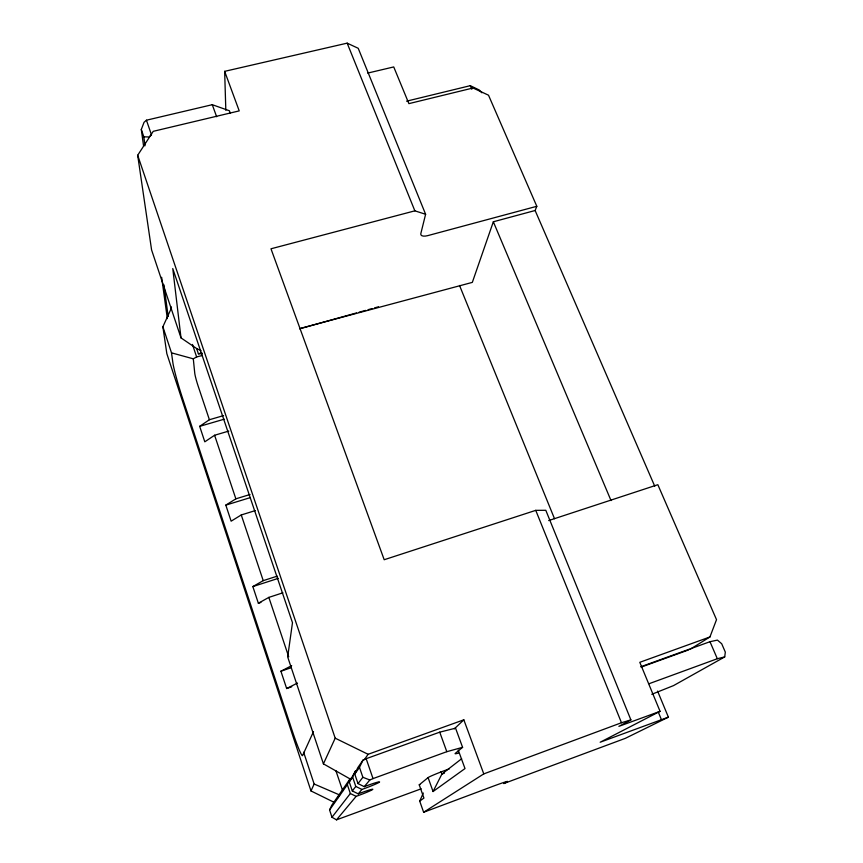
<?xml version="1.0" encoding="UTF-8"?>
<svg xmlns="http://www.w3.org/2000/svg" width="863" height="863" viewBox="0 0 863 863"><rect width="100%" height="100%" fill="white"/><g stroke="black" fill="none" stroke-linecap="round" stroke-linejoin="round"><path stroke-width="1.29" d="M651.77 694.305L673.539 685.6L724.715 656.916L725.319 652.115L721.695 643.744L717.433 640.098L709.979 641.705L640.648 666.819M225.826 110.27L224.65 71.349L347.163 43.15L358.221 48.296L425.61 214.261L420.82 233.614A8.554 3.625 -22.7 0 0 427.703 235.642L536.808 206.3L488.512 95.21L473.032 87.994L408.9 103.636L393.733 66.936L367.681 73.096M313.485 731.619L302.643 755.459A30.55 2.168 72.2 0 1 292.179 730.594L182.298 397.487A27.972 1.866 73.3 0 1 172.859 362.633L171.51 352.848L162.88 326.775L171.51 307.843M536.808 206.3L535.125 210.507L493.334 221.78L472.331 282.384L300.507 328.382M143.614 146.246L141.305 129.493L144.035 122.319L146.44 120.205L212.276 104.693L229.396 110.766L230.27 113.139M689.796 649.494L709.936 636.959L716.517 619.666L657.843 484.704L548.674 520.572M657.584 691.09L668.394 717.153L625.308 738.35L503.744 783.572L507.066 781.738A22.319 0.658 -20.9 0 0 490.421 787.25L423.636 812.266L419.709 801.123L423.312 793.032M421.176 788.814L336.505 819.85L331.985 817.239L329.58 809.979L331.683 805.384L350.151 778.696L351.867 778.07M334.456 802.482L310.982 790.94L314.154 784.025L303.636 752.245M350.669 779.267L323.42 763.852L335.2 738.178L137.681 155.254L153.247 131.327L239.224 110.885L224.65 71.349M329.58 809.979L347.347 784.672L350.151 778.696M349.256 781.932L355.578 770.853L352.633 777.132L349.256 781.932L352.309 790.95L358.231 793.863L360.863 792.892A13.948 0.809 -20.5 0 1 372.794 789.386A13.948 0.809 -20.5 0 1 358.717 795.416L356.139 796.366L336.505 819.85M358.231 793.863L361.921 789.451L364.639 788.458A14.714 0.906 -20.5 0 0 379.537 782.04A14.714 0.906 -20.5 0 0 367.034 785.643L364.262 786.657L358.005 783.593L354.769 774.089L357.778 767.682L363.021 760.109L366.171 758.696L439.731 732.158L455.567 728.178L462.59 747.336L455.308 753.356A19.299 1.187 -20.8 0 0 458.523 753.086M354.769 774.089L359.472 767.38L363.021 760.109M449.364 768.836L445.578 770.228A16.397 0.852 -20.7 0 0 428.091 777.606L433.053 791.533L441.888 774.079L461.64 758.75M335.88 770.67L342.719 790.864M337.444 798.199L338.932 796.064M364.326 759.72L368.113 754.294L463.83 719.818L483.776 773.895L423.636 812.266M331.985 817.239L350.335 793.518L347.347 784.672M352.309 790.95L355.793 786.441L352.633 777.132M358.005 783.593L362.87 777.293L359.472 767.38M364.262 786.657L369.839 779.979L373.021 778.609L446.807 751.684L462.59 747.336M454.337 728.857L463.83 719.818M419.709 801.123L423.927 798.081L419.245 784.834L428.091 777.606M433.053 791.533L465.006 768.566L458.242 750.066M228.814 431.069L214.596 435.254L204.801 441.813L199.677 426.344L209.396 419.731L223.582 415.599M255.34 510.594L241.262 514.952L231.133 521.176L225.815 505.125L235.869 498.836L250.022 494.499M171.51 352.848L193.301 358.825L196.656 356.915L201.856 355.61M260.917 602.417L258.361 603.248L252.837 586.581L263.237 580.648L277.26 576.128M258.361 603.248L268.835 597.39L282.902 592.805M425.61 214.261L414.855 210.842L270.982 248.792L384.197 559.731L535.75 510.357L545.804 510.292L630.896 719.893L618.879 726.355L660.055 711.328L639.796 662.309L709.936 636.959M660.055 711.328L600.173 742.234L668.394 717.153M291.748 686.775L286.656 688.523L280.906 671.209L291.683 665.653M286.656 688.523L297.498 683.054M483.776 773.895L621.479 722.741L630.896 719.893M444.413 773.151L441.888 774.079L440.993 771.598M649.073 683.712L717.326 658.728L724.715 656.916M641.824 666.872L688.534 649.947M280.906 671.209L291.111 667.735M252.837 586.581L278.425 578.318M225.815 505.125L250.184 497.649M419.245 784.834L419.806 784.661M199.677 426.344L224.261 419.17M299.58 328.835L356.505 312.924M359.094 312.201L365.567 310.4M368.145 309.677L372.029 308.587M374.618 307.864L378.501 306.786M137.681 155.254L151.586 249.925L181.003 337.886L196.624 348.523L198.404 353.798L201.91 352.859M406.57 101.176L470.281 85.674L479.278 90.011L481.888 92.794M198.404 353.798L202.374 353.798M141.305 129.493L143.819 136.818L149.072 136.99L151.489 134.887L146.44 120.205M362.87 777.293L369.839 779.979M314.154 784.025L339.688 794.996M196.624 348.523L200.982 350.648M335.2 738.178L368.113 754.294M355.793 786.441L361.921 789.451M350.335 793.518L356.139 796.366M535.125 210.507L654.747 486.214M470.281 85.674L471.813 89.223M709.979 641.705L717.326 658.728M493.334 221.78L611.036 500.594M658.275 712.061L661.306 719.386M459.526 285.459L554.521 518.728M347.163 43.15L414.855 210.842M535.75 510.357L621.479 722.741M212.276 104.693L216.645 116.742M439.731 732.158L446.807 751.684M366.171 758.696L373.021 778.609M192.46 344.445L196.667 357.055M209.396 419.731L198.21 386.279A10.453 0.831 73.3 0 1 194.747 373.15L193.301 358.825M214.596 435.254L235.869 498.836M241.262 514.952L263.237 580.648M268.835 597.39L288.717 656.808M323.42 763.852L287.681 656.959L292.481 622.687L172.762 268.544L181.003 337.886M310.982 790.94L166.829 353.625L162.88 326.775M161.651 277.293L167.336 318.641M143.819 136.818L145.027 145.771M163.894 284.79L168.199 316.548M170.95 306.494L171.295 309.17"/></g></svg>
